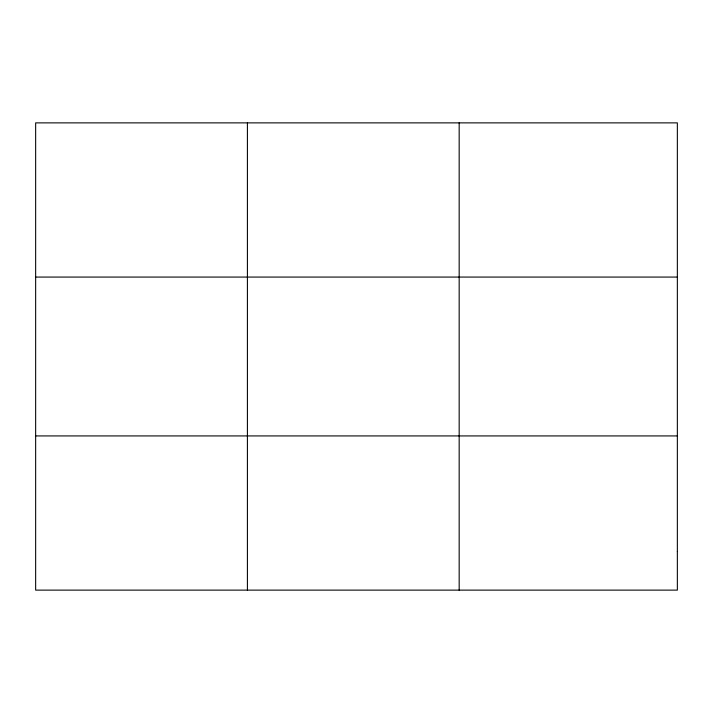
<?xml version="1.0" encoding="UTF-8"?>
<svg xmlns="http://www.w3.org/2000/svg" width="713" height="713" viewBox="0 0 713 713"><rect width="100%" height="100%" fill="white"/><g stroke="black" fill="none" stroke-linecap="round" stroke-linejoin="round"><path stroke-width="1.07" d="M247.411 590.123L247.411 122.877M459.172 590.123L459.172 122.877M35.65 277.072L677.35 277.072M35.65 435.928L677.35 435.928M677.35 551.577L677.35 590.123L35.65 590.123L35.65 122.877L677.35 122.877L677.35 551.577"/></g></svg>
